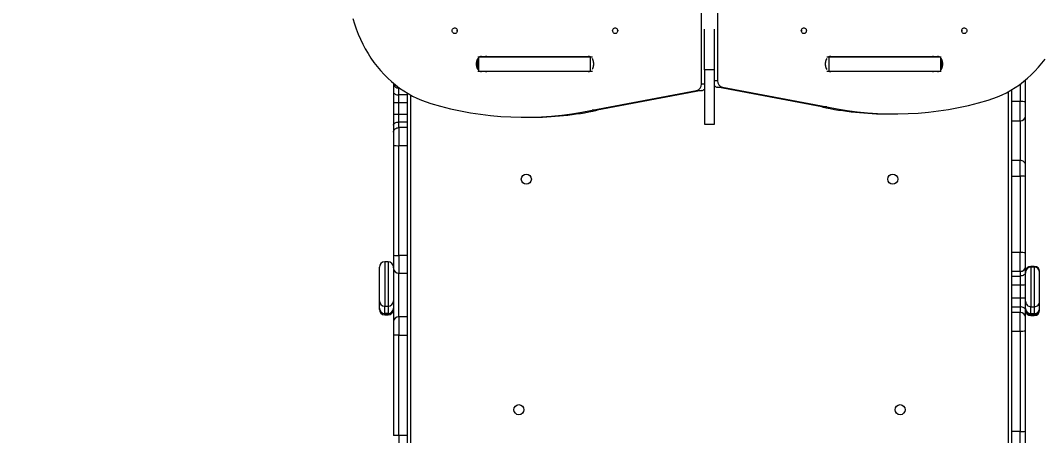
# Model space of a CAD drawing. Header units: millimetres. Extents: x -5431 to 4449, y -5103 to 3731.
# Drawn here: x -862 to 661, y 802 to 1419 of the extents above; entities that cross this region are included whole.
import ezdxf

# ---------------------------------------------------------------- set-up
doc = ezdxf.new("R2010")
doc.units = ezdxf.units.MM
for name, color, linetype in [('DIKOM_ОБЪЕКТ', 7, 'Continuous'), ('DIKOM_РАЗМЕР_ЗОНА', 7, 'Continuous'), ('DIKOM_РАЗМЕР_ОБЪЕКТА', 7, 'Continuous')]:
    doc.layers.add(name, color=color, linetype=linetype)
doc.styles.add('style1', font='arial.ttf', dxfattribs={"width": 0.8})
doc.dimstyles.new('1-50', dxfattribs={"dimtxt": 300, "dimasz": 200, "dimexe": 100, "dimexo": 0, "dimgap": 100, "dimtad": 1, "dimtxsty": 'style1', "dimcen": 200, "dimclrd": 7, "dimclre": 7, "dimclrt": 7, "dimadec": 1, "dimazin": 2, "dimtfac": 1, "dimtmove": 0, "dimatfit": 2, "dimfxl": 0, "dimlwd": 25, "dimlwe": 18, "dimarcsym": 0})

# ---------------------------------------------------------------- blocks, each defined once
blk = doc.blocks.new('*D10')
at = {"layer": 'Defpoints', "color": 0, "transparency": 16777216}
for p in [(-3301.1, 2230.5), (-72.6, 2230.5), (2787.9, -2269.5)]:
    blk.add_point(p, dxfattribs=at)
at = {"layer": 'DIKOM_РАЗМЕР_ОБЪЕКТА', "color": 7, "lineweight": 18, "transparency": 16777216}
for p, q in [((-72.6, 2230.5), (-3401.1, 2230.5)), ((2787.9, -2269.5), (-3401.1, -2269.5))]:
    blk.add_line(p, q, dxfattribs=at)
at = {"layer": 'DIKOM_РАЗМЕР_ОБЪЕКТА', "color": 7, "lineweight": 25, "transparency": 16777216}
blk.add_line((-3301.1, -2069.5), (-3301.1, 2030.5), dxfattribs=at)
at = {"layer": 'DIKOM_РАЗМЕР_ОБЪЕКТА', "color": 7, "transparency": 16777216}
for points in [[(-3334.5, 2030.5), (-3267.8, 2030.5), (-3301.1, 2230.5)], [(-3334.5, -2069.5), (-3267.8, -2069.5), (-3301.1, -2269.5)]]:
    blk.add_solid(points, dxfattribs=at)
at = {"layer": 'DIKOM_РАЗМЕР_ОБЪЕКТА', "color": 7, "transparency": 16777216, "insert": (-3554.3, -459.1), "char_height": 300, "attachment_point": 5, "rotation": 90, "style": 'style1'}
blk.add_mtext('4500', dxfattribs=at)
blk = doc.blocks.new('*D12')
at = {"layer": 'Defpoints', "color": 0, "transparency": 16777216}
for p in [(-4981.4, 3731.3), (686.9, 3731.3), (1506.1, -3768.7)]:
    blk.add_point(p, dxfattribs=at)
at = {"layer": 'DIKOM_РАЗМЕР_ЗОНА', "color": 7, "lineweight": 18, "transparency": 16777216}
for p, q in [((686.9, 3731.3), (-5081.4, 3731.3)), ((1506.1, -3768.7), (-5081.4, -3768.7))]:
    blk.add_line(p, q, dxfattribs=at)
at = {"layer": 'DIKOM_РАЗМЕР_ЗОНА', "color": 7, "lineweight": 25, "transparency": 16777216}
blk.add_line((-4981.4, -3568.7), (-4981.4, 3531.3), dxfattribs=at)
at = {"layer": 'DIKOM_РАЗМЕР_ЗОНА', "color": 7, "transparency": 16777216}
for points in [[(-5014.8, 3531.3), (-4948.1, 3531.3), (-4981.4, 3731.3)], [(-5014.8, -3568.7), (-4948.1, -3568.7), (-4981.4, -3768.7)]]:
    blk.add_solid(points, dxfattribs=at)
at = {"layer": 'DIKOM_РАЗМЕР_ЗОНА', "color": 7, "transparency": 16777216, "insert": (-5234.6, -428.9), "char_height": 300, "attachment_point": 5, "rotation": 90, "style": 'style1'}
blk.add_mtext('7500', dxfattribs=at)

msp = doc.modelspace()

# ---------------------------------------------------------------- linework, layer by layer
at = {"layer": 'DIKOM_ОБЪЕКТ', "color": 7, "linetype": 'Continuous', "lineweight": 15}
for p, q in [((152.844, 1324.841), (152.842, 1906.302)), ((176.873, 1449.026), (176.873, 1329.801)), ((157.353, 1346.047), (157.353, 1406.364)), ((172.353, 1346.047), (172.353, 1406.445)), ((-182.501, 1352.395), (-182.501, 1356.895)), ((-180.646, 1356.895), (-182.501, 1356.895)), ((-180.646, 1362.234), (-180.646, 1347.056)), ((-180.603, 1365.145), (-179.534, 1365.145)), ((-179.534, 1365.145), (-179.534, 1344.145)), ((-179.534, 1365.145), (-12.802, 1365.145)), ((-174.707, 1365.895), (-15.791, 1365.895)), ((-169.26, 1365.145), (-169.26, 1365.577)), ((-12.802, 1365.145), (-12.802, 1344.145)), ((-12.802, 1365.145), (-9.747, 1365.145)), ((-7.997, 1356.895), (-7.997, 1352.395)), ((337.712, 1352.395), (337.712, 1356.895)), ((339.606, 1365.145), (342.86, 1365.145)), ((342.86, 1365.145), (342.86, 1344.145)), ((342.86, 1365.145), (509.252, 1365.145)), ((345.506, 1365.895), (504.422, 1365.895)), ((498.976, 1365.577), (498.976, 1365.145)), ((509.252, 1365.145), (509.252, 1344.145)), ((509.252, 1365.145), (510.322, 1365.145)), ((510.364, 1347.056), (510.364, 1362.234)), ((512.216, 1356.895), (510.364, 1356.895)), ((512.216, 1356.895), (512.216, 1352.395)), ((-182.501, 1352.395), (-180.646, 1352.395)), ((-180.603, 1344.145), (-179.534, 1344.145)), ((-179.534, 1344.145), (-12.802, 1344.145)), ((-15.791, 1343.395), (-174.707, 1343.395)), ((-12.802, 1344.145), (-9.747, 1344.145)), ((172.353, 1346.047), (157.353, 1346.047)), ((157.353, 1346.047), (157.353, 1264.872)), ((172.353, 1264.872), (172.353, 1346.047)), ((339.606, 1344.145), (342.86, 1344.145)), ((342.86, 1344.145), (509.252, 1344.145)), ((504.422, 1343.395), (345.506, 1343.395)), ((509.252, 1344.145), (510.322, 1344.145)), ((510.364, 1352.395), (512.216, 1352.395)), ((-306.141, 1326.017), (-306.141, 1325.562)), ((176.873, 1329.801), (172.353, 1329.801)), ((635.859, 1298.083), (635.859, 1330.914)), ((-298.141, 1319.667), (-298.141, 1318.86)), ((-298.141, 1308.641), (-298.141, 1318.86)), ((-298.141, 1318.86), (-297.036, 1318.86)), ((-285.141, 1308.641), (-285.141, 1311.025)), ((-10.202, 1285.678), (145.576, 1314.971)), ((153.076, 1314.971), (-2.702, 1285.678)), ((145.576, 1314.971), (153.076, 1314.971)), ((157.353, 1324.841), (152.844, 1324.841)), ((176.641, 1319.931), (184.141, 1319.931)), ((332.417, 1290.638), (176.641, 1319.931)), ((184.141, 1319.931), (339.917, 1290.638)), ((609.859, 1313.127), (609.859, -129.855)), ((614.859, 1315.986), (614.859, 1298.698)), ((627.859, 1324.629), (627.859, 1298.698)), ((-306.141, 1296.665), (-306.141, 1279.364)), ((-285.141, 1308.641), (-298.141, 1308.641)), ((-298.141, 1296.968), (-298.141, 1308.641)), ((-285.141, 1296.968), (-298.141, 1296.968)), ((-298.141, 1279.667), (-298.141, 1296.968)), ((-285.141, 1296.968), (-285.141, 1308.641)), ((-285.141, 1279.667), (-285.141, 1296.968)), ((-280.141, -129.855), (-280.141, 1308.165)), ((627.859, 1298.698), (614.859, 1298.698)), ((614.859, 1298.698), (614.859, 1270.248)), ((627.859, 1270.248), (627.859, 1298.698)), ((-298.141, 1268.272), (-298.141, 1279.667)), ((-285.141, 1279.667), (-298.141, 1279.667)), ((-285.141, 1268.272), (-285.141, 1279.667)), ((-2.702, 1285.678), (-10.202, 1285.678)), ((339.917, 1290.638), (332.417, 1290.638)), ((432.531, 1280.28), (440.031, 1280.28)), ((-298.141, 1259.917), (-298.141, 1268.272)), ((-285.141, 1268.272), (-298.141, 1268.272)), ((-285.141, 1259.917), (-285.141, 1268.272)), ((-110.316, 1275.32), (-102.816, 1275.32)), ((157.353, 1264.872), (172.353, 1264.872)), ((614.859, 1270.248), (627.859, 1270.248)), ((614.859, 1270.248), (614.859, 1210.942)), ((627.859, 1270.248), (627.859, 1210.942)), ((-298.141, 1259.917), (-298.141, 1233.082)), ((-285.141, 1259.917), (-298.141, 1259.917)), ((-285.141, 1233.082), (-285.141, 1259.917)), ((-306.141, 1233.467), (-306.141, 1069.924)), ((-298.141, 1233.082), (-285.141, 1233.082)), ((-298.141, 1069.539), (-298.141, 1233.082)), ((-285.141, 1069.539), (-285.141, 1233.082)), ((627.859, 1210.942), (614.859, 1210.942)), ((614.859, 1210.942), (614.859, 1187.756)), ((627.859, 1187.756), (627.859, 1210.942)), ((614.859, 1187.756), (627.859, 1187.756)), ((614.859, 1187.756), (614.859, 1073.942)), ((627.859, 1187.756), (627.859, 1073.942)), ((635.859, 1073.541), (635.859, 1187.355)), ((-285.141, 1069.539), (-298.141, 1069.539)), ((-298.141, 1069.539), (-298.141, 1043.544)), ((-285.141, 1043.544), (-285.141, 1069.539)), ((627.859, 1073.942), (614.859, 1073.942)), ((614.859, 1073.942), (614.859, 1046.125)), ((627.859, 1046.125), (627.859, 1073.942)), ((-314.141, 1060.279), (-319.141, 1060.279)), ((-319.141, 1060.279), (-319.141, 994.324)), ((-314.141, 1060.279), (-314.141, 994.324)), ((648.859, 1053.472), (643.859, 1053.472)), ((643.859, 1053.472), (643.859, 1052.38)), ((648.859, 1052.423), (643.859, 1052.423)), ((643.859, 1052.423), (643.859, 993.441)), ((648.859, 1053.472), (648.859, 1052.38)), ((648.859, 1052.423), (648.859, 993.441)), ((-298.141, 1043.544), (-285.141, 1043.544)), ((-298.141, 978.562), (-298.141, 1043.544)), ((-285.141, 978.562), (-285.141, 1043.544)), ((614.859, 1046.125), (627.859, 1046.125)), ((614.859, 1046.125), (614.859, 1039.038)), ((614.859, 1039.038), (627.859, 1039.038)), ((614.859, 1039.038), (614.859, 1026.105)), ((627.859, 1046.125), (627.859, 1039.038)), ((627.859, 1039.038), (627.859, 1026.105)), ((635.859, 1044.61), (635.859, 1044.671)), ((656.859, 1044.585), (656.859, 1044.671)), ((614.859, 1026.105), (627.859, 1026.105)), ((614.859, 1026.105), (614.859, 1006.501)), ((627.859, 1026.105), (627.859, 1006.501)), ((635.859, 1006.725), (635.859, 1026.328)), ((614.859, 1006.501), (627.859, 1006.501)), ((614.859, 1006.501), (614.859, 993.296)), ((627.859, 1006.501), (627.859, 993.296)), ((-327.141, 991.344), (-327.141, 1002.313)), ((-327.141, 989.416), (-327.141, 991.169)), ((-319.141, 994.324), (-314.141, 994.324)), ((-319.141, 983.355), (-319.141, 994.324)), ((-314.141, 994.324), (-314.141, 983.355)), ((614.859, 993.296), (627.859, 993.296)), ((614.859, 993.296), (614.859, 984.557)), ((627.859, 993.296), (627.859, 984.557)), ((643.859, 993.441), (648.859, 993.441)), ((643.859, 982.993), (643.859, 993.441)), ((648.859, 993.441), (648.859, 982.993)), ((656.859, 990.988), (656.859, 1001.436)), ((656.859, 990.222), (656.859, 990.638)), ((656.859, 989.339), (656.859, 990.222)), ((-314.141, 983.355), (-319.141, 983.355)), ((-319.141, 983.355), (-319.141, 983.314)), ((-319.141, 983.314), (-314.141, 983.314)), ((-319.141, 981.427), (-319.141, 983.314)), ((-314.141, 981.427), (-319.141, 981.427)), ((-319.141, 981.427), (-319.141, 981.387)), ((-319.141, 981.387), (-314.141, 981.387)), ((-314.141, 983.355), (-314.141, 983.314)), ((-314.141, 983.314), (-314.141, 981.427)), ((-314.141, 981.427), (-314.141, 981.387)), ((-298.141, 978.562), (-298.141, 951.106)), ((-285.141, 978.562), (-298.141, 978.562)), ((-285.141, 951.106), (-285.141, 978.562)), ((627.859, 984.557), (614.859, 984.557)), ((614.859, 984.557), (614.859, 957.24)), ((627.859, 957.24), (627.859, 984.557)), ((648.859, 982.993), (643.859, 982.993)), ((643.859, 982.993), (643.859, 982.975)), ((643.859, 982.975), (648.859, 982.975)), ((643.859, 982.547), (643.859, 982.975)), ((648.859, 982.547), (643.859, 982.547)), ((643.859, 982.547), (643.859, 981.344)), ((643.859, 981.344), (648.859, 981.344)), ((643.859, 980.179), (643.859, 981.344)), ((648.859, 980.179), (643.859, 980.179)), ((643.859, 980.179), (643.859, 980.159)), ((643.859, 980.159), (648.859, 980.159)), ((648.859, 982.993), (648.859, 982.975)), ((648.859, 982.975), (648.859, 982.547)), ((648.859, 982.547), (648.859, 981.344)), ((648.859, 981.344), (648.859, 980.179)), ((648.859, 980.179), (648.859, 980.159)), ((656.859, 988.174), (656.859, 989.339)), ((-306.141, 950.892), (-306.141, 801.702)), ((-298.141, 801.916), (-298.141, 951.106)), ((-298.141, 951.106), (-285.141, 951.106)), ((-285.141, 801.916), (-285.141, 951.106)), ((614.859, 957.24), (627.859, 957.24)), ((614.859, 957.24), (614.859, 807.861)), ((627.859, 957.24), (627.859, 807.861)), ((635.859, 808.09), (635.859, 957.468)), ((627.859, 807.861), (614.859, 807.861)), ((614.859, 807.861), (614.859, 783.413)), ((627.859, 783.413), (627.859, 807.861)), ((-298.141, 801.916), (-298.141, 774.877)), ((-285.141, 801.916), (-298.141, 801.916)), ((-285.141, 774.877), (-285.141, 801.916))]:
    msp.add_line(p, q, dxfattribs=at)
at = {"layer": 'DIKOM_ОБЪЕКТ', "color": 7, "linetype": 'Continuous', "lineweight": 15, "flags": 128}
for points in [[(-366.481, 1422.431), (-364.142, 1414.519), (-361.505, 1406.733), (-358.573, 1399.09), (-355.352, 1391.602), (-351.85, 1384.285), (-348.072, 1377.154), (-344.027, 1370.221), (-339.721, 1363.5), (-335.163, 1357.004), (-330.362, 1350.747), (-325.328, 1344.739), (-320.069, 1338.992), (-314.597, 1333.519), (-308.921, 1328.329), (-303.053, 1323.432), (-297.004, 1318.837), (-290.786, 1314.555), (-284.411, 1310.592), (-277.892, 1306.957), (-271.24, 1303.657), (-264.468, 1300.698), (-257.591, 1298.086), (-250.621, 1295.825)], [(-218.571, 1404.145), (-218.417, 1405.384), (-217.966, 1406.524), (-217.256, 1407.47), (-216.343, 1408.147), (-215.303, 1408.5), (-214.218, 1408.5), (-213.178, 1408.147), (-212.265, 1407.47), (-211.555, 1406.524), (-211.104, 1405.384), (-210.95, 1404.145), (-211.104, 1402.905), (-211.555, 1401.766), (-212.265, 1400.82), (-213.178, 1400.142), (-214.218, 1399.79), (-215.303, 1399.79), (-216.343, 1400.142), (-217.256, 1400.82), (-217.966, 1401.766), (-218.417, 1402.905), (-218.571, 1404.145)], [(-211.01, 1403.364), (-211.071, 1404.145), (-211.01, 1404.926)], [(-211.01, 1404.926), (-211.071, 1404.145), (-211.01, 1403.364)], [(20.452, 1404.145), (20.606, 1405.384), (21.057, 1406.524), (21.767, 1407.47), (22.679, 1408.147), (23.72, 1408.5), (24.805, 1408.5), (25.845, 1408.147), (26.758, 1407.47), (27.468, 1406.524), (27.919, 1405.384), (28.073, 1404.145), (27.919, 1402.905), (27.468, 1401.766), (26.758, 1400.82), (25.845, 1400.142), (24.805, 1399.79), (23.72, 1399.79), (22.679, 1400.142), (21.767, 1400.82), (21.057, 1401.766), (20.606, 1402.905), (20.452, 1404.145)], [(28.012, 1404.926), (27.952, 1404.145), (28.012, 1403.364)], [(28.014, 1403.374), (27.955, 1404.145), (28.014, 1404.916)], [(309.263, 1404.145), (309.109, 1402.905), (308.658, 1401.766), (307.948, 1400.82), (307.036, 1400.142), (305.995, 1399.79), (304.91, 1399.79), (303.87, 1400.142), (302.957, 1400.82), (302.247, 1401.766), (301.797, 1402.905), (301.642, 1404.145), (301.797, 1405.384), (302.247, 1406.524), (302.957, 1407.47), (303.87, 1408.147), (304.91, 1408.5), (305.995, 1408.5), (307.036, 1408.147), (307.948, 1407.47), (308.658, 1406.524), (309.109, 1405.384), (309.263, 1404.145)], [(301.703, 1404.926), (301.763, 1404.145), (301.703, 1403.364)], [(301.703, 1403.364), (301.763, 1404.145), (301.703, 1404.926)], [(548.286, 1404.145), (548.132, 1402.905), (547.681, 1401.766), (546.971, 1400.82), (546.059, 1400.142), (545.018, 1399.79), (543.933, 1399.79), (542.893, 1400.142), (541.98, 1400.82), (541.27, 1401.766), (540.82, 1402.905), (540.665, 1404.145), (540.82, 1405.384), (541.27, 1406.524), (541.98, 1407.47), (542.893, 1408.147), (543.933, 1408.5), (545.018, 1408.5), (546.059, 1408.147), (546.971, 1407.47), (547.681, 1406.524), (548.132, 1405.384), (548.286, 1404.145)], [(540.726, 1404.926), (540.786, 1404.145), (540.726, 1403.364)], [(540.726, 1403.364), (540.786, 1404.145), (540.726, 1404.926)], [(580.336, 1300.785), (587.306, 1303.045), (594.184, 1305.658), (600.955, 1308.617), (607.607, 1311.917), (614.127, 1315.552), (620.502, 1319.514), (626.72, 1323.797), (632.768, 1328.391), (638.636, 1333.288), (644.312, 1338.478), (649.784, 1343.952), (655.043, 1349.698), (660.078, 1355.706), (664.878, 1361.964)], [(-306.141, 1325.562), (-305.987, 1324.255), (-305.532, 1322.998), (-304.793, 1321.839), (-303.798, 1320.823), (-302.585, 1319.99), (-301.202, 1319.371), (-299.702, 1318.989), (-298.141, 1318.86)], [(-306.141, 1313.007), (-305.987, 1312.155), (-305.532, 1311.336), (-304.793, 1310.582), (-303.798, 1309.92), (-302.585, 1309.377), (-301.202, 1308.973), (-299.702, 1308.725), (-298.141, 1308.641)], [(-306.141, 1263.411), (-305.987, 1264.359), (-305.532, 1265.271), (-304.793, 1266.111), (-303.798, 1266.848), (-302.585, 1267.452), (-301.202, 1267.902), (-299.702, 1268.178), (-298.141, 1268.272)], [(-306.141, 1253.146), (-305.987, 1254.467), (-305.532, 1255.737), (-304.793, 1256.908), (-303.798, 1257.934), (-302.585, 1258.776), (-301.202, 1259.402), (-299.702, 1259.787), (-298.141, 1259.917)], [(635.859, 1204.359), (635.705, 1205.643), (635.25, 1206.878), (634.511, 1208.017), (633.516, 1209.014), (632.304, 1209.833), (630.921, 1210.441), (629.42, 1210.816), (627.859, 1210.942)], [(635.859, 1044.435), (635.705, 1043.382), (635.25, 1042.369), (634.511, 1041.436), (633.516, 1040.619), (632.304, 1039.947), (630.921, 1039.449), (629.42, 1039.141), (627.859, 1039.038)], [(635.859, 988.237), (635.705, 989.224), (635.25, 990.173), (634.511, 991.047), (633.516, 991.814), (632.304, 992.443), (630.921, 992.91), (629.42, 993.198), (627.859, 993.296)]]:
    msp.add_lwpolyline(points, dxfattribs=at)
at = {"layer": 'DIKOM_ОБЪЕКТ', "color": 7, "linetype": 'Continuous', "lineweight": 15}
for centre in [(-108.141, 1183.145), (437.859, 1183.145), (-119.141, 840.145), (448.859, 840.145)]:
    msp.add_circle(centre, 7.5, dxfattribs=at)
for centre, radius, start, end in [((-172.686, 1356.979), 9.815, 143.767368, 180.490888), ((-174.679, 1358.936), 6.959, 90.228303, 116.846039), ((-167.179, 1358.934), 6.961, 90.230939, 116.843153), ((-15.819, 1358.934), 6.961, 63.156674, 89.769109), ((-17.841, 1356.974), 9.845, 359.540477, 34.691714), ((347.528, 1356.979), 9.816, 143.807511, 180.489792), ((345.534, 1358.934), 6.96, 90.230833, 116.843384), ((496.894, 1358.934), 6.96, 63.156617, 89.769042), ((504.394, 1358.934), 6.961, 63.156847, 89.769061), ((502.4, 1356.979), 9.816, 359.510208, 36.192489), ((-172.686, 1352.311), 9.815, 179.508945, 216.232631), ((-174.68, 1350.351), 6.956, 243.147699, 269.776923), ((-167.179, 1350.352), 6.958, 243.150583, 269.774288), ((-15.819, 1350.352), 6.958, 270.225664, 296.849589), ((-17.841, 1352.316), 9.845, 325.308288, 0.459691), ((347.528, 1352.311), 9.816, 179.51004, 216.192487), ((345.534, 1350.352), 6.958, 243.150353, 269.774394), ((496.895, 1350.352), 6.958, 270.225731, 296.849647), ((504.395, 1350.352), 6.958, 270.225712, 296.849417), ((502.4, 1352.311), 9.816, 323.807513, 0.48996), ((186.54, 1329.308), 9.68, 177.086314, 255.649509), ((143.177, 1324.349), 9.68, 284.350569, 2.913773), ((151.447, 1323.102), 8.292, 281.330895, 315.419564), ((178.271, 1328.063), 8.294, 224.480066, 258.665866), ((-300.138, 1243.947), 53.059, 87.843042, 96.496313), ((-110.369, 1765.61), 490.274, 253.377367, 281.789055), ((440.085, 1770.569), 490.273, 258.210902, 286.622645), ((629.848, 1272.226), 26.547, 76.911614, 94.295611), ((-300.138, 1226.642), 53.063, 87.842924, 96.495578), ((-102.913, 1765.26), 489.939, 270.011396, 281.802451), ((432.628, 1770.216), 489.936, 258.197509, 269.988652), ((628.34, 1277.771), 7.539, 266.340632, 355.800763), ((-300.136, 1274.915), 41.88, 261.756473, 272.73071), ((629.854, 1147.526), 40.279, 81.426004, 92.83888), ((-300.136, 1111.371), 41.88, 261.756473, 272.73071), ((629.854, 1033.712), 40.279, 81.426004, 92.83888), ((-319.141, 1052.279), 8, 90, 180), ((-314.141, 1052.279), 8, 0, 90), ((628.32, 1053.668), 7.557, 266.50053, 356.009108), ((643.859, 1045.472), 8, 90, 180), ((643.859, 1044.423), 8, 90, 180), ((643.533, 1044.608), 7.674, 120.231242, 179.525665), ((648.859, 1045.472), 8, 0, 90), ((648.859, 1044.423), 8, 0, 90), ((649.185, 1044.607), 7.675, 0.476519, 59.766573), ((-298.468, 1051.219), 7.681, 182.667355, 272.438612), ((629.857, 1097.79), 71.714, 268.403386, 274.800839), ((629.857, 1078.196), 71.723, 268.40381, 274.800414), ((-319.146, 1002.319), 7.995, 180.039522, 270.038865), ((-319.146, 991.349), 7.994, 180.038672, 270.039715), ((-319.141, 991.314), 8, 180, 270), ((-314.135, 1002.319), 7.995, 269.961135, 359.960478), ((-314.135, 991.349), 7.994, 269.960285, 359.961328), ((-314.141, 991.314), 8, 270, 0), ((643.857, 1001.438), 7.998, 180.017088, 270.017927), ((643.857, 990.991), 7.998, 180.017761, 270.017255), ((643.859, 990.975), 8, 180, 270), ((643.7, 990.388), 7.842, 181.215368, 271.166593), ((648.862, 1001.439), 7.998, 269.982316, 359.982669), ((648.862, 990.991), 7.998, 269.982988, 359.981997), ((648.859, 990.975), 8, 270, 0), ((649.019, 990.388), 7.842, 268.833653, 358.784386), ((-319.146, 989.422), 7.995, 180.039522, 270.038865), ((-319.141, 989.387), 8, 180, 270), ((-314.135, 989.422), 7.995, 269.961135, 359.960478), ((-314.141, 989.387), 8, 270, 0), ((-298.366, 970.787), 7.778, 88.340426, 178.238477), ((628.303, 976.998), 7.572, 3.813454, 93.364012), ((643.857, 988.177), 7.998, 180.017938, 270.017077), ((643.859, 988.159), 8, 180, 270), ((643.857, 989.342), 7.998, 190.062095, 270.015923), ((648.862, 989.341), 7.998, 269.982316, 359.982669), ((648.862, 988.177), 7.998, 269.983166, 359.981819), ((648.859, 988.159), 8, 270, 0), ((-300.139, 876.332), 74.801, 88.469088, 94.602048), ((629.858, 1027.323), 70.112, 268.366416, 274.910321), ((629.858, 877.974), 70.142, 268.36741, 274.908474), ((-300.139, 727.132), 74.811, 88.469513, 94.601623)]:
    msp.add_arc(centre, radius, start, end, dxfattribs=at)
for points, knots in [([(-306.141, 1325.562), (-306.141, 1324.712), (-306.141, 1323.01), (-306.141, 1319.986), (-306.141, 1316.682), (-306.141, 1314.232), (-306.141, 1313.007)], [0, 0, 0, 0, 0.25000736, 0.50000046, 0.75000874, 1, 1, 1, 1]), ([(-306.141, 1313.007), (-306.141, 1311.777), (-306.141, 1309.302), (-306.141, 1305.212), (-306.141, 1300.968), (-306.141, 1298.094), (-306.141, 1296.665)], [0, 0, 0, 0, 0.24851486, 0.49999876, 0.75148484, 1, 1, 1, 1]), ([(635.859, 1277.219), (635.859, 1277.746), (635.859, 1278.816), (635.859, 1280.883), (635.859, 1283.283), (635.859, 1285.989), (635.859, 1288.914), (635.859, 1291.963), (635.859, 1295.041), (635.859, 1297.079), (635.859, 1298.083)], [0, 0, 0, 0, 0.12058044, 0.24487205, 0.37176421, 0.5000004, 0.62823602, 0.75512742, 0.87941888, 1, 1, 1, 1]), ([(-306.141, 1279.364), (-306.141, 1277.94), (-306.141, 1275.075), (-306.141, 1270.909), (-306.141, 1266.939), (-306.141, 1264.582), (-306.141, 1263.411)], [0, 0, 0, 0, 0.24851569, 0.50000012, 0.75148473, 1, 1, 1, 1]), ([(635.859, 1204.359), (635.859, 1205.412), (635.859, 1207.544), (635.859, 1211.422), (635.859, 1215.783), (635.859, 1220.588), (635.859, 1225.707), (635.859, 1231.016), (635.859, 1236.378), (635.859, 1241.719), (635.859, 1247.03), (635.859, 1252.3), (635.859, 1257.454), (635.859, 1262.357), (635.859, 1266.887), (635.859, 1270.923), (635.859, 1274.439), (635.859, 1276.3), (635.859, 1277.219)], [0, 0, 0, 0, 0.06074399, 0.12296818, 0.18622076, 0.25000025, 0.313779, 0.3770319, 0.43925587, 0.49999983, 0.56074364, 0.62296832, 0.68622069, 0.74999962, 0.81377921, 0.87703144, 0.93925563, 1, 1, 1, 1]), ([(-306.141, 1263.411), (-306.141, 1261.449), (-306.141, 1257.526), (-306.141, 1254.606), (-306.141, 1253.146)], [0, 0, 0, 0, 0.50000201, 1, 1, 1, 1]), ([(-306.141, 1253.146), (-306.141, 1252.616), (-306.141, 1251.543), (-306.141, 1249.542), (-306.141, 1247.262), (-306.141, 1244.725), (-306.141, 1242.005), (-306.141, 1239.187), (-306.141, 1236.325), (-306.141, 1234.42), (-306.141, 1233.467)], [0, 0, 0, 0, 0.12116821, 0.24556185, 0.37220345, 0.49999857, 0.6277926, 0.75443298, 0.87722124, 1, 1, 1, 1]), ([(635.859, 1187.355), (635.859, 1189.007), (635.859, 1192.353), (635.859, 1197.046), (635.859, 1201.237), (635.859, 1203.327), (635.859, 1204.359)], [0, 0, 0, 0, 0.24669135, 0.50000199, 0.75331109, 1, 1, 1, 1]), ([(-306.141, 1069.924), (-306.141, 1068.947), (-306.141, 1066.964), (-306.141, 1064.035), (-306.141, 1061.181), (-306.141, 1058.495), (-306.141, 1056.056), (-306.141, 1053.942), (-306.141, 1052.167), (-306.141, 1051.292), (-306.141, 1050.861)], [0, 0, 0, 0, 0.12080196, 0.24513316, 0.37193001, 0.49999978, 0.62806796, 0.75486691, 0.8791981, 1, 1, 1, 1]), ([(635.859, 1053.142), (635.859, 1053.652), (635.859, 1054.688), (635.859, 1056.694), (635.859, 1059.027), (635.859, 1061.665), (635.859, 1064.522), (635.859, 1067.509), (635.859, 1070.535), (635.859, 1072.549), (635.859, 1073.541)], [0, 0, 0, 0, 0.12069901, 0.24501042, 0.37185292, 0.50000009, 0.62814618, 0.75498869, 0.87930091, 1, 1, 1, 1]), ([(-327.141, 1002.313), (-327.141, 1002.474), (-327.141, 1002.804), (-327.141, 1004.158), (-327.141, 1005.675), (-327.141, 1007.546), (-327.141, 1010.431), (-327.141, 1013.913), (-327.141, 1016.939), (-327.141, 1020.011), (-327.141, 1023.913), (-327.141, 1028.595), (-327.141, 1033.231), (-327.141, 1037.017), (-327.141, 1039.947), (-327.141, 1042.793), (-327.141, 1045.991), (-327.141, 1048.525), (-327.141, 1050.09), (-327.141, 1051.287), (-327.141, 1052.169), (-327.141, 1052.186), (-327.141, 1052.194)], [0, 0, 0, 0, 0.05922507, 0.12199792, 0.15472739, 0.18746392, 0.25423353, 0.32100287, 0.35373281, 0.38646878, 0.44924116, 0.50846629, 0.56769136, 0.63046348, 0.66319364, 0.69593017, 0.7626992, 0.829469, 0.86219894, 0.89493491, 0.95770729, 1, 1, 1, 1]), ([(-306.141, 1051.211), (-306.141, 1051.56), (-306.141, 1052.208), (-306.141, 1052.198), (-306.141, 1052.194)], [0, 0, 0, 0, 0.53726892, 1, 1, 1, 1]), ([(635.859, 1044.435), (635.859, 1046.115), (635.859, 1049.475), (635.859, 1051.92), (635.859, 1053.142)], [0, 0, 0, 0, 0.499999873, 1, 1, 1, 1]), ([(-306.141, 1050.861), (-306.141, 1049.954), (-306.141, 1048.109), (-306.141, 1044.296), (-306.141, 1039.719), (-306.141, 1034.418), (-306.141, 1028.588), (-306.141, 1022.431), (-306.141, 1016.173), (-306.141, 1009.937), (-306.141, 1003.733), (-306.141, 997.577), (-306.141, 991.593), (-306.141, 986.004), (-306.141, 981.006), (-306.141, 976.783), (-306.141, 973.358), (-306.141, 971.795), (-306.141, 971.026)], [0, 0, 0, 0, 0.06006516, 0.12216947, 0.18571245, 0.25000014, 0.31428769, 0.37783092, 0.43993541, 0.50000018, 0.56006474, 0.62216955, 0.68571295, 0.75000009, 0.81428761, 0.87783049, 0.93993502, 1, 1, 1, 1]), ([(635.859, 1026.328), (635.859, 1027.975), (635.859, 1031.295), (635.859, 1036.09), (635.859, 1040.591), (635.859, 1043.16), (635.859, 1044.435)], [0, 0, 0, 0, 0.2480053, 0.50000053, 0.7519933, 1, 1, 1, 1]), ([(656.859, 1044.76), (656.859, 1045.018), (656.859, 1045.283), (656.859, 1045.321), (656.859, 1045.322)], [0, 0, 0, 0, 0.97468817, 1, 1, 1, 1]), ([(656.859, 1001.436), (656.859, 1001.552), (656.859, 1001.789), (656.859, 1003.125), (656.859, 1005.242), (656.859, 1008.156), (656.859, 1011.111), (656.859, 1013.689), (656.859, 1016.313), (656.859, 1019.655), (656.859, 1023.677), (656.859, 1027.675), (656.859, 1031.639), (656.859, 1035.42), (656.859, 1038.759), (656.859, 1040.992), (656.859, 1042.382), (656.859, 1043.459), (656.859, 1044.291), (656.859, 1044.344), (656.859, 1044.368)], [0, 0, 0, 0, 0.05890223, 0.12133234, 0.18635807, 0.25276324, 0.3191694, 0.3517199, 0.38427821, 0.44670892, 0.50561087, 0.56451222, 0.6269426, 0.69196833, 0.75837418, 0.82477979, 0.85733072, 0.88988903, 0.95231887, 1, 1, 1, 1]), ([(635.859, 988.237), (635.859, 989.568), (635.859, 992.252), (635.859, 996.872), (635.859, 1001.744), (635.859, 1005.073), (635.859, 1006.725)], [0, 0, 0, 0, 0.24800544, 0.49999987, 0.75199275, 1, 1, 1, 1]), ([(635.859, 977.501), (635.859, 978.457), (635.859, 980.368), (635.859, 983.989), (635.859, 986.822), (635.859, 988.237)], [0, 0, 0, 0, 0.33321903, 0.66679665, 1, 1, 1, 1]), ([(635.859, 957.468), (635.859, 958.451), (635.859, 960.445), (635.859, 963.431), (635.859, 966.371), (635.859, 969.175), (635.859, 971.758), (635.859, 974.039), (635.859, 975.997), (635.859, 977.005), (635.859, 977.501)], [0, 0, 0, 0, 0.12078717, 0.24511328, 0.37191804, 0.50000133, 0.62808284, 0.75488765, 0.87921495, 1, 1, 1, 1]), ([(-306.141, 971.026), (-306.141, 970.629), (-306.141, 969.822), (-306.141, 968.05), (-306.141, 965.863), (-306.141, 963.273), (-306.141, 960.378), (-306.141, 957.28), (-306.141, 954.097), (-306.141, 951.948), (-306.141, 950.892)], [0, 0, 0, 0, 0.120047, 0.24424133, 0.37136089, 0.50000074, 0.62863784, 0.75576101, 0.87995491, 1, 1, 1, 1]), ([(635.859, 790.161), (635.859, 791.211), (635.859, 793.341), (635.859, 797.762), (635.859, 802.763), (635.859, 806.332), (635.859, 808.09)], [0, 0, 0, 0, 0.24625134, 0.50000162, 0.75375314, 1, 1, 1, 1])]:
    msp.add_open_spline(points, degree=3, knots=knots, dxfattribs=at)

# ---------------------------------------------------------------- dimensions: what is measured, and where the dimension line sits
at = {"layer": 'DIKOM_РАЗМЕР_ЗОНА'}
dim = msp.add_linear_dim(base=(-4981.436, 3731.263), p1=(1506.093, -3768.737), p2=(686.924, 3731.263), angle=90, dimstyle='1-50', dxfattribs=at)
dim.commit()
dim.dimension.update_dxf_attribs({"geometry": '*D12', "text_midpoint": (-4981.436, -428.95), "dimtype": 160})
at = {"layer": 'DIKOM_РАЗМЕР_ОБЪЕКТА'}
dim = msp.add_linear_dim(base=(-3301.141, 2230.479), p1=(2787.859, -2269.521), p2=(-72.635, 2230.479), angle=90, dimstyle='1-50', dxfattribs=at)
dim.commit()
dim.dimension.update_dxf_attribs({"geometry": '*D10', "text_midpoint": (-3301.141, -459.066), "dimtype": 160})

doc.saveas('drawing.dxf')
